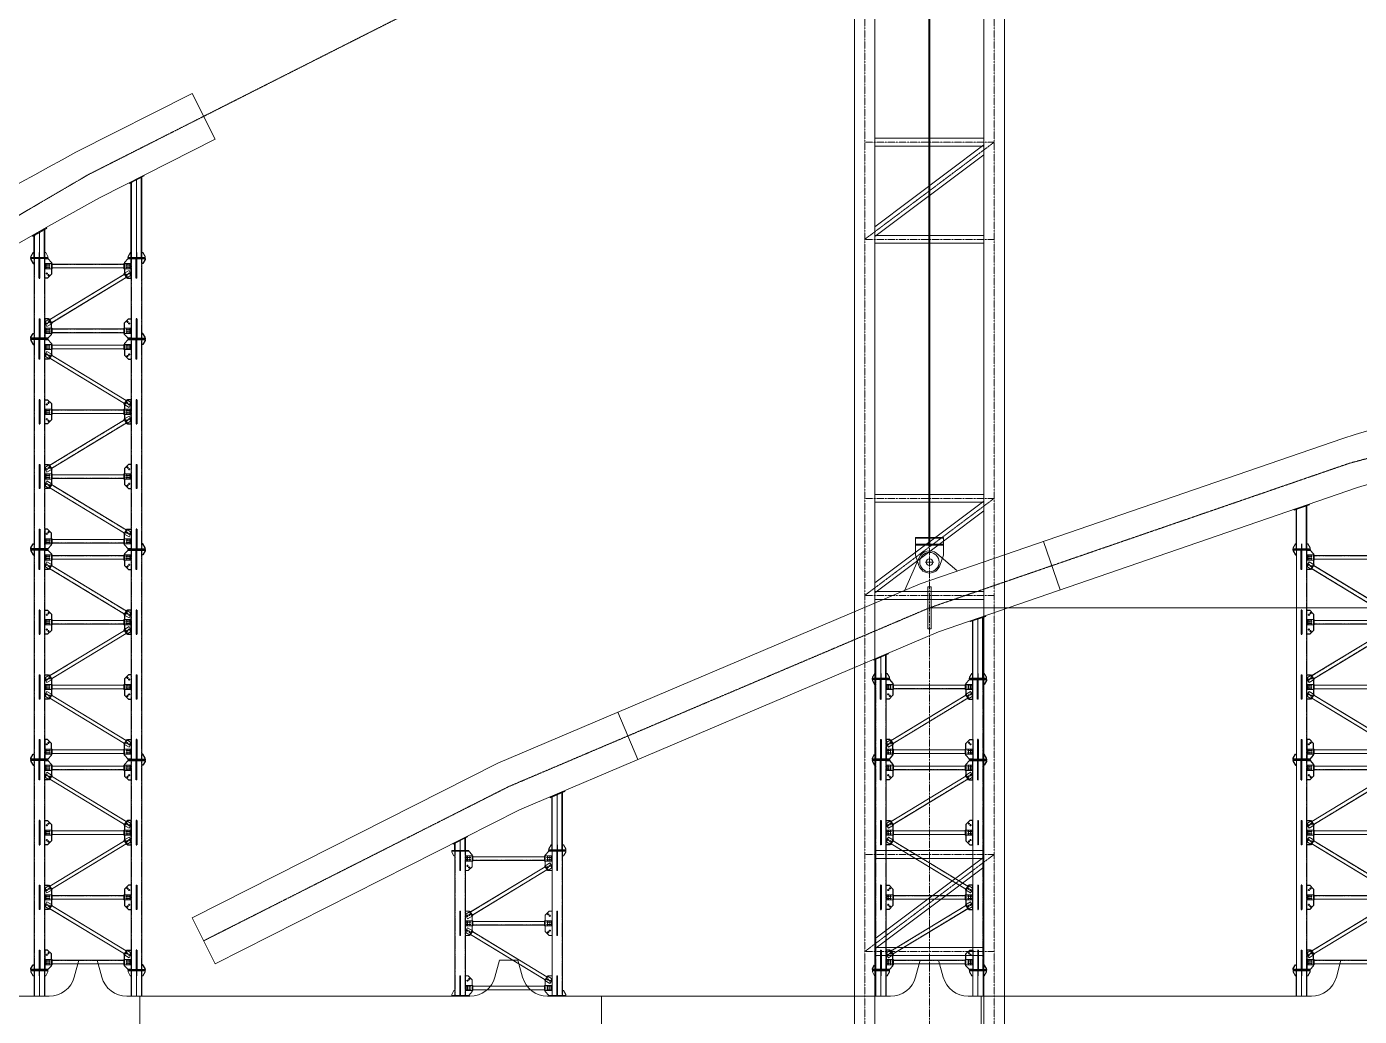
# Model space of a CAD drawing. Extents: x -2876908 to 633791, y -1383861 to 872234.
# Drawn here: x -313717 to -272537, y 764893 to 795463 of the extents above; entities that cross this region are included whole.
import ezdxf

# ---------------------------------------------------------------- set-up
doc = ezdxf.new("R2010")
doc.units = 0
doc.header["$LTSCALE"] = 5
doc.header["$MEASUREMENT"] = 0
for name, pattern in [('ACAD_ISO10W100', [18, 12, -3, 0, -3]), ('CENTER', [2, 1.25, -0.25, 0.25, -0.25]), ('DASHED', [0.75, 0.5, -0.25])]:
    doc.linetypes.add(name, pattern=pattern)
doc.layers.get('0').update_dxf_attribs({"linetype": 'CONTINUOUS', "lineweight": 25})
for name, color, linetype, lineweight in [('2细实线', 5, 'CONTINUOUS', 18), ('3中心线', 6, 'CENTER', 18), ('5标注', 3, 'CONTINUOUS', 15), ('7边界线', 8, 'CONTINUOUS', 15), ('8轮廓线', 4, 'CONTINUOUS', 15), ('DIM', 3, 'CONTINUOUS', 0), ('STGJ_BOLT_THIN', 9, 'CONTINUOUS', 0), ('STXT_XG_END_THIN', 2, 'CONTINUOUS', 0), ('STXT_XG_THIN', 2, 'CONTINUOUS', 0), ('STXT_XG_TNDSH', 6, 'DASHED', 0)]:
    doc.layers.add(name, color=color, linetype=linetype, lineweight=lineweight)
for name, color, linetype in [('M_Prof', 2, 'CONTINUOUS'), ('M_Profx', 2, 'CONTINUOUS'), ('墩旁托架1', 1, 'CONTINUOUS')]:
    doc.layers.add(name, color=color, linetype=linetype)

# ---------------------------------------------------------------- blocks, each defined once
blk = doc.blocks.new('f234w2')
at = {"layer": '7边界线'}
for p, q in [((362419, 3265), (362277, 2741)), ((362419, 3265), (362988, 3265)), ((362988, 3265), (363130, 2741)), ((375419, 3265), (375277, 2741)), ((375419, 3265), (375988, 3265)), ((375988, 3265), (376130, 2741)), ((388419, 3265), (388277, 2741)), ((388419, 3265), (388988, 3265)), ((388988, 3265), (389130, 2741)), ((401419, 3265), (401277, 2741)), ((401419, 3265), (401988, 3265)), ((352675, 2150), (361107, 2150)), ((361107, 2150), (361505, 2150)), ((363902, 2150), (364300, 2150)), ((372768, 2150), (364300, 2150)), ((364300, 2150), (364300, 800)), ((374505, 2150), (372768, 2150)), ((378566, 2150), (376902, 2150)), ((378566, 2150), (378566, 800)), ((378566, 2150), (387505, 2150)), ((390300, 2150), (389902, 2150)), ((398768, 2150), (390300, 2150)), ((390300, 2150), (390300, 800)), ((400505, 2150), (398768, 2150))]:
    blk.add_line(p, q, dxfattribs=at)
for centre, start, end in [((361505, 2950), 270, 344.8249), ((363902, 2950), 195.1751, 270), ((374505, 2950), 270, 344.8249), ((376902, 2950), 195.1751, 270), ((387505, 2950), 270, 344.8249), ((389902, 2950), 195.1751, 270), ((400505, 2950), 270, 344.8249)]:
    blk.add_arc(centre, 800, start, end, dxfattribs=at)
blk = doc.blocks.new('立面图')
at = {"layer": '3中心线'}
for points in [[(340445, 26412), (349873, 31176), (362873, 36697), (375873, 41170), (388873, 44596), (400873, 46828), (412873, 48167), (424873, 48613), (436873, 48167), (448873, 46828), (460873, 44596), (473873, 41170), (486873, 36697), (499873, 31176), (509301, 26412)], [(297873, -1387), (310873, 8326), (323873, 16990), (336873, 24607), (340445, 26412)], [(340445, 946), (349873, 5710), (362873, 11231), (375873, 15705), (388873, 19130), (400873, 21362), (412873, 22701), (424873, 23148), (436873, 22701), (448873, 21362), (460873, 19130), (473873, 15705), (486873, 11231), (499873, 5710), (509301, 946)]]:
    blk.add_lwpolyline(points, dxfattribs=at)
at = {"layer": '7边界线', "ltscale": 0.1}
for p, q in [((340087, 27120), (340803, 25703)), ((366400, 13284), (366916, 11783)), ((353245, 8005), (353865, 6543)), ((340087, 1655), (340803, 237))]:
    blk.add_line(p, q, dxfattribs=at)
for points in [[(336493, 25304), (340087, 27120)], [(337253, 23909), (340803, 25703)], [(340087, 1655), (349539, 6431), (362589, 11973), (375643, 16465)], [(340803, 237), (350208, 4990), (363158, 10489), (376104, 14944)]]:
    blk.add_lwpolyline(points, dxfattribs=at)
for centre, radius, start, end in [((463506, -208210), 265822, 118.54268, 125.17968), ((465059, -207293), 264176, 118.93327, 125.56397), ((426713, -151010), 175088, 98.52519, 106.95875), ((426612, -150318), 172808, 98.52687, 106.99449)]:
    blk.add_arc(centre, radius, start, end, dxfattribs=at)
at = {"layer": '5标注'}
blk.add_blockref('f234w2', (-25830, -2913), dxfattribs=at)
blk = doc.blocks.new('hlsfhslkdfhk')
at = {"layer": '3中心线'}
for p, q in [((10437689, 1355662), (10437689, 1414731)), ((10439689, 1355692), (10439689, 1414731)), ((10441689, 1355662), (10441689, 1414731)), ((10437689, 1401692), (10441689, 1401692)), ((10437689, 1398692), (10441689, 1401692)), ((10437689, 1398692), (10441689, 1398692)), ((10437689, 1390692), (10441689, 1390692)), ((10437689, 1387692), (10441689, 1390692)), ((10437689, 1387692), (10441689, 1387692)), ((10437689, 1379692), (10441689, 1379692)), ((10437689, 1376692), (10441689, 1379692)), ((10437689, 1376692), (10441689, 1376692))]:
    blk.add_line(p, q, dxfattribs=at)
at = {"layer": '8轮廓线'}
for p, q in [((10437374, 1414651), (10437374, 1355692)), ((10438004, 1414651), (10438004, 1355692)), ((10441374, 1414651), (10441374, 1355692)), ((10442004, 1414651), (10442004, 1355692)), ((10438004, 1401815), (10441374, 1401815)), ((10438004, 1399082), (10441374, 1401609)), ((10438004, 1401570), (10441374, 1401570)), ((10438004, 1398775), (10441374, 1401303)), ((10438004, 1398815), (10441374, 1398815)), ((10438004, 1398570), (10441374, 1398570)), ((10438004, 1390815), (10441374, 1390815)), ((10438004, 1388082), (10441374, 1390609)), ((10438004, 1390570), (10441374, 1390570)), ((10438004, 1387775), (10441374, 1390303)), ((10438004, 1387815), (10441374, 1387815)), ((10438004, 1387570), (10441374, 1387570)), ((10438004, 1379815), (10441374, 1379815)), ((10438004, 1377082), (10441374, 1379609)), ((10438004, 1379570), (10441374, 1379570)), ((10438004, 1376775), (10441374, 1379303)), ((10438004, 1376815), (10441374, 1376815)), ((10438004, 1376570), (10441374, 1376570))]:
    blk.add_line(p, q, dxfattribs=at)
blk = doc.blocks.new('孔')
blk.add_circle((22022, 20887), 13.3)
at = {"layer": 'STGJ_BOLT_THIN'}
for p, q in [((21992, 20887), (22052, 20887)), ((22022, 20917), (22022, 20857))]:
    blk.add_line(p, q, dxfattribs=at)
blk = doc.blocks.new('flhdasdhfksfdjl')
at = {"color": 241}
for p, q in [((11534671, 549419), (11534671, 550022)), ((11534691, 549419), (11534691, 550022)), ((11534671, 549419), (11534691, 549419)), ((11537671, 548165), (11537671, 547419)), ((11537671, 548165), (11537691, 548165)), ((11537691, 548165), (11537691, 547419)), ((11537691, 547419), (11537671, 547419)), ((11534671, 546165), (11534671, 545562)), ((11534671, 546165), (11534691, 546165)), ((11534691, 546165), (11534691, 545562))]:
    blk.add_line(p, q, dxfattribs=at)
for p, q in [((11534691, 549840), (11534671, 549840)), ((11534691, 549813), (11534671, 549813)), ((11534691, 549770), (11534671, 549770)), ((11537691, 549840), (11537671, 549840)), ((11537691, 549813), (11537671, 549813)), ((11537691, 549770), (11537671, 549770)), ((11534691, 549743), (11534671, 549743)), ((11534691, 549578), (11534671, 549578)), ((11534691, 549551), (11534671, 549551)), ((11534691, 549541), (11534671, 549541)), ((11534691, 549515), (11534671, 549515)), ((11537691, 549743), (11537671, 549743)), ((11537691, 549578), (11537671, 549578)), ((11537691, 549551), (11537671, 549551)), ((11537691, 549541), (11537671, 549541)), ((11537691, 549515), (11537671, 549515)), ((11534691, 548069), (11534671, 548069)), ((11534691, 548042), (11534671, 548042)), ((11534691, 548033), (11534671, 548033)), ((11534691, 548006), (11534671, 548006)), ((11534691, 547840), (11534671, 547840)), ((11534691, 547813), (11534671, 547813)), ((11534691, 547770), (11534671, 547770)), ((11534691, 547743), (11534671, 547743)), ((11537691, 548069), (11537671, 548069)), ((11537691, 548042), (11537671, 548042)), ((11537691, 548033), (11537671, 548033)), ((11537691, 548006), (11537671, 548006)), ((11537691, 547840), (11537671, 547840)), ((11537691, 547813), (11537671, 547813)), ((11537691, 547770), (11537671, 547770)), ((11537691, 547743), (11537671, 547743)), ((11534691, 547564), (11534671, 547564)), ((11534691, 547528), (11534671, 547528)), ((11537691, 547564), (11537671, 547564)), ((11537691, 547528), (11537671, 547528)), ((11534691, 546069), (11534671, 546069)), ((11537691, 546069), (11537671, 546069)), ((11534691, 546042), (11534671, 546042)), ((11534691, 546033), (11534671, 546033)), ((11534691, 546006), (11534671, 546006)), ((11534691, 545840), (11534671, 545840)), ((11534691, 545813), (11534671, 545813)), ((11534691, 545770), (11534671, 545770)), ((11534691, 545743), (11534671, 545743)), ((11537691, 546042), (11537671, 546042)), ((11537691, 546033), (11537671, 546033)), ((11537691, 546006), (11537671, 546006)), ((11537691, 545840), (11537671, 545840)), ((11537691, 545813), (11537671, 545813)), ((11537691, 545770), (11537671, 545770)), ((11537691, 545743), (11537671, 545743))]:
    blk.add_line(p, q)
at = {"color": 5}
for p, q in [((11537671, 549419), (11537671, 550022)), ((11537691, 549419), (11537691, 550022)), ((11537671, 549419), (11537691, 549419)), ((11534671, 548165), (11534671, 547419)), ((11534671, 548165), (11534691, 548165)), ((11534691, 548165), (11534691, 547419)), ((11534691, 547419), (11534671, 547419)), ((11537671, 546165), (11537671, 545562)), ((11537671, 546165), (11537691, 546165)), ((11537691, 546165), (11537691, 545562))]:
    blk.add_line(p, q, dxfattribs=at)
at = {"color": 6}
for points in [[(11534418, 550042), (11534943, 550042), (11534943, 550022), (11534418, 550022)], [(11537943, 550042), (11537418, 550042), (11537418, 550022), (11537943, 550022)], [(11534418, 545542), (11534943, 545542), (11534943, 545562), (11534418, 545562)], [(11537943, 545542), (11537418, 545542), (11537418, 545562), (11537943, 545562)]]:
    blk.add_lwpolyline(points, close=True, dxfattribs=at)
for points in [[(11534418, 550022), (11534418, 549992), (11534488, 549872), (11534518, 549872)], [(11534418, 550022), (11534418, 549992), (11534488, 549872), (11534518, 549872)], [(11537943, 550022), (11537943, 549992), (11537873, 549872), (11537843, 549872)], [(11537943, 550022), (11537943, 549992), (11537873, 549872), (11537843, 549872)], [(11534418, 545562), (11534418, 545592), (11534488, 545712), (11534518, 545712)], [(11534418, 545562), (11534418, 545592), (11534488, 545712), (11534518, 545712)], [(11537943, 545562), (11537943, 545592), (11537873, 545712), (11537843, 545712)], [(11537943, 545562), (11537943, 545592), (11537873, 545712), (11537843, 545712)]]:
    blk.add_lwpolyline(points, dxfattribs=at)
at = {"color": 5}
for points in [[(11534843, 550022), (11534943, 550022), (11535054, 549902), (11535054, 549540), (11534932, 549419), (11534843, 549419)], [(11537518, 548165), (11537429, 548165), (11537308, 548043), (11537308, 547540), (11537429, 547419), (11537518, 547419)], [(11534843, 546165), (11534843, 545562), (11534943, 545562), (11535054, 545682), (11535054, 546043), (11534932, 546165), (11534843, 546165)]]:
    blk.add_lwpolyline(points, dxfattribs=at)
at = {"color": 241}
for points in [[(11537518, 550022), (11537418, 550022), (11537308, 549897), (11537308, 549572), (11537401, 549419), (11537518, 549419), (11537518, 550022)], [(11534843, 548165), (11534960, 548165), (11535054, 548011), (11535054, 547572), (11534960, 547419), (11534843, 547419), (11534843, 548165)], [(11537518, 546165), (11537518, 545562), (11537418, 545562), (11537308, 545687), (11537308, 546011), (11537401, 546165), (11537518, 546165)]]:
    blk.add_lwpolyline(points, dxfattribs=at)
at = {"layer": 'DIM'}
for p, q in [((11537518, 546210), (11537518, 546547)), ((11534843, 545997), (11534843, 546449))]:
    blk.add_line(p, q, dxfattribs=at)
at = {"layer": 'STXT_XG_END_THIN'}
for p, q in [((11534518, 550022), (11534843, 550022)), ((11537843, 550022), (11537518, 550022)), ((11534518, 545562), (11534843, 545562)), ((11537843, 545562), (11537518, 545562))]:
    blk.add_line(p, q, dxfattribs=at)
at = {"layer": 'STXT_XG_END_THIN', "color": 3}
for p, q in [((11534863, 549872), (11534863, 549712)), ((11537498, 549712), (11537498, 549872)), ((11534863, 549712), (11535074, 549712)), ((11534863, 547872), (11534863, 547712)), ((11534863, 547712), (11535074, 547712)), ((11537498, 547712), (11537498, 547872)), ((11534863, 545872), (11534863, 545712)), ((11534863, 545712), (11535074, 545712)), ((11537498, 545712), (11537498, 545872))]:
    blk.add_line(p, q, dxfattribs=at)
at = {"layer": 'STXT_XG_THIN', "color": 2}
for p, q in [((11534518, 550022), (11534518, 545562)), ((11534843, 550022), (11534843, 545562)), ((11537518, 545562), (11537518, 550022)), ((11537843, 545562), (11537843, 550022))]:
    blk.add_line(p, q, dxfattribs=at)
at = {"layer": 'STXT_XG_THIN', "color": 3}
for p, q in [((11535074, 549872), (11534863, 549872)), ((11535064, 549872), (11535064, 549712)), ((11535074, 549872), (11535074, 549712)), ((11537288, 549849), (11535074, 549849)), ((11537288, 549872), (11537288, 549712)), ((11537498, 549872), (11537288, 549872)), ((11537298, 549872), (11537298, 549712)), ((11537288, 549735), (11535074, 549735)), ((11537498, 549712), (11537288, 549712)), ((11535074, 547872), (11534863, 547872)), ((11535064, 547872), (11535064, 547712)), ((11535074, 547872), (11535074, 547712)), ((11537288, 547849), (11535074, 547849)), ((11537288, 547735), (11535074, 547735)), ((11537288, 547872), (11537288, 547712)), ((11537498, 547872), (11537288, 547872)), ((11537498, 547712), (11537288, 547712)), ((11537298, 547872), (11537298, 547712)), ((11535074, 545872), (11534863, 545872)), ((11535064, 545872), (11535064, 545712)), ((11535074, 545872), (11535074, 545712)), ((11537288, 545849), (11535074, 545849)), ((11537288, 545735), (11535074, 545735)), ((11537288, 545872), (11537288, 545712)), ((11537498, 545872), (11537288, 545872)), ((11537498, 545712), (11537288, 545712)), ((11537298, 545872), (11537298, 545712))]:
    blk.add_line(p, q, dxfattribs=at)
at = {"layer": 'STXT_XG_THIN', "color": 241}
for p, q in [((11537304, 549540), (11534998, 548141)), ((11537363, 549443), (11535057, 548043)), ((11537292, 549560), (11537450, 549656)), ((11537375, 549423), (11537292, 549560)), ((11537383, 549428), (11537300, 549565)), ((11537498, 549498), (11537375, 549423)), ((11537498, 549577), (11537450, 549656)), ((11537498, 549577), (11537498, 549498)), ((11534863, 548085), (11534986, 548160)), ((11535061, 548018), (11534978, 548155)), ((11535069, 548023), (11534986, 548160)), ((11534863, 548007), (11534863, 548085)), ((11534863, 548007), (11534911, 547927)), ((11535069, 548023), (11534911, 547927)), ((11534863, 547577), (11534911, 547656)), ((11534863, 547577), (11534863, 547498)), ((11534863, 547498), (11534986, 547423)), ((11535069, 547560), (11534911, 547656)), ((11535061, 547565), (11534978, 547428)), ((11535069, 547560), (11534986, 547423)), ((11537304, 546043), (11534998, 547443)), ((11537363, 546141), (11535057, 547540)), ((11537375, 546160), (11537292, 546023)), ((11537383, 546155), (11537300, 546018)), ((11537498, 546085), (11537375, 546160)), ((11537498, 546007), (11537498, 546085)), ((11537292, 546023), (11537450, 545927)), ((11537498, 546007), (11537450, 545927))]:
    blk.add_line(p, q, dxfattribs=at)
at = {"layer": 'STXT_XG_TNDSH', "color": 2}
for p, q in [((11534526, 550022), (11534526, 545562)), ((11534835, 550022), (11534835, 545562)), ((11537526, 545562), (11537526, 550022)), ((11537835, 545562), (11537835, 550022))]:
    blk.add_line(p, q, dxfattribs=at)
at = {"layer": 'STXT_XG_TNDSH', "color": 3}
for p, q in [((11537288, 549845), (11535074, 549845)), ((11537288, 549739), (11535074, 549739)), ((11537288, 547845), (11535074, 547845)), ((11537288, 547739), (11535074, 547739)), ((11537288, 545845), (11535074, 545845)), ((11537288, 545739), (11535074, 545739))]:
    blk.add_line(p, q, dxfattribs=at)
at = {"layer": 'STXT_XG_TNDSH', "color": 241}
for p, q in [((11537306, 549537), (11535000, 548137)), ((11537361, 549446), (11535055, 548047)), ((11537306, 546047), (11535000, 547446)), ((11537361, 546137), (11535055, 547537))]:
    blk.add_line(p, q, dxfattribs=at)
for p in [(11512886, 528939), (11512886, 528869), (11512956, 528939), (11512956, 528869), (11512886, 528677), (11512936, 528627), (11512886, 526939), (11512886, 526869), (11512956, 526939), (11512956, 526869), (11512886, 526677), (11512946, 526640)]:
    blk.add_blockref('孔', p)
at = {"xscale": -1}
for p in [(11559405, 528939), (11559405, 528869), (11559475, 528939), (11559475, 528869), (11559415, 528640), (11559475, 528677), (11559405, 526939), (11559405, 526869), (11559475, 526939), (11559475, 526869), (11559425, 526627), (11559475, 526677)]:
    blk.add_blockref('孔', p, dxfattribs=at)
at = {"xscale": -1, "rotation": 180}
for p in [(11512886, 568907), (11512946, 568943), (11512936, 566956), (11512886, 566907), (11512886, 566714), (11512886, 566644), (11512956, 566714), (11512956, 566644)]:
    blk.add_blockref('孔', p, dxfattribs=at)
at = {"rotation": 180}
for p in [(11559425, 568956), (11559475, 568907), (11559415, 566943), (11559405, 566714), (11559405, 566644), (11559475, 566907), (11559475, 566714), (11559475, 566644)]:
    blk.add_blockref('孔', p, dxfattribs=at)
blk = doc.blocks.new('6.5M11')
at = {"color": 5}
for p, q in [((128499, 27955), (128499, 28558)), ((128519, 27955), (128519, 28558)), ((128519, 27955), (128499, 27955)), ((128499, 24701), (128499, 23955)), ((128499, 24701), (128519, 24701)), ((128519, 24701), (128519, 23955)), ((128519, 23955), (128499, 23955))]:
    blk.add_line(p, q, dxfattribs=at)
for p, q in [((128499, 28377), (128519, 28377)), ((128499, 28350), (128519, 28350)), ((128499, 28307), (128519, 28307)), ((128499, 28280), (128519, 28280)), ((128499, 28114), (128519, 28114)), ((128499, 28088), (128519, 28088)), ((128499, 28078), (128519, 28078)), ((128499, 28051), (128519, 28051)), ((128499, 26605), (128519, 26605)), ((128499, 26579), (128519, 26579)), ((128499, 26569), (128519, 26569)), ((128499, 26543), (128519, 26543)), ((128499, 26377), (128519, 26377)), ((128499, 26350), (128519, 26350)), ((128499, 26307), (128519, 26307)), ((128499, 26280), (128519, 26280)), ((128499, 26101), (128519, 26101)), ((128499, 26065), (128519, 26065)), ((128519, 24605), (128499, 24605)), ((128519, 24579), (128499, 24579)), ((128519, 24569), (128499, 24569)), ((128519, 24543), (128499, 24543)), ((128519, 24377), (128499, 24377)), ((128519, 24350), (128499, 24350)), ((128519, 24307), (128499, 24307)), ((128519, 24280), (128499, 24280)), ((128519, 24101), (128499, 24101)), ((128519, 24065), (128499, 24065)), ((128519, 22605), (128499, 22605)), ((128519, 22579), (128499, 22579)), ((128519, 22569), (128499, 22569)), ((128519, 22543), (128499, 22543)), ((128519, 22377), (128499, 22377)), ((128519, 22350), (128499, 22350)), ((128519, 22307), (128499, 22307)), ((128519, 22280), (128499, 22280))]:
    blk.add_line(p, q)
at = {"color": 241}
for p, q in [((128499, 26701), (128499, 25955)), ((128519, 26701), (128499, 26701)), ((128519, 26701), (128519, 25955)), ((128499, 25955), (128519, 25955)), ((128499, 22701), (128499, 22093)), ((128499, 22701), (128519, 22701)), ((128519, 22701), (128519, 22093))]:
    blk.add_line(p, q, dxfattribs=at)
at = {"color": 6}
for points in [[(128247, 28578), (128772, 28578), (128772, 28558), (128247, 28558)], [(128247, 22078), (128772, 22078), (128772, 22098), (128247, 22098)]]:
    blk.add_lwpolyline(points, close=True, dxfattribs=at)
for points in [[(128247, 28558), (128247, 28528), (128317, 28408), (128347, 28408)], [(128247, 28558), (128247, 28528), (128317, 28408), (128347, 28408)], [(128247, 22098), (128247, 22128), (128317, 22248), (128347, 22248)], [(128247, 22098), (128247, 22128), (128317, 22248), (128347, 22248)]]:
    blk.add_lwpolyline(points, dxfattribs=at)
at = {"color": 241}
for points in [[(128672, 28558), (128772, 28558), (128882, 28438), (128882, 28109), (128789, 27955), (128672, 27955), (128672, 28558)], [(128672, 24701), (128789, 24701), (128882, 24548), (128882, 24109), (128789, 23955), (128672, 23955), (128672, 24701)]]:
    blk.add_lwpolyline(points, dxfattribs=at)
at = {"color": 5}
for points in [[(128672, 26701), (128761, 26701), (128882, 26580), (128882, 26077), (128761, 25955), (128672, 25955), (128672, 26701)], [(128672, 22701), (128672, 22098), (128772, 22098), (128882, 22218), (128882, 22580), (128761, 22701), (128672, 22701)]]:
    blk.add_lwpolyline(points, dxfattribs=at)
at = {"layer": 'STXT_XG_END_THIN'}
for p, q in [((128347, 28558), (128672, 28558)), ((128347, 22098), (128672, 22098))]:
    blk.add_line(p, q, dxfattribs=at)
at = {"layer": 'STXT_XG_THIN', "color": 2}
for p, q in [((128347, 28558), (128347, 22098)), ((128672, 28558), (128672, 22098))]:
    blk.add_line(p, q, dxfattribs=at)
at = {"layer": 'STXT_XG_TNDSH', "color": 2}
for p, q in [((128355, 28558), (128355, 22098)), ((128664, 28558), (128664, 22098))]:
    blk.add_line(p, q, dxfattribs=at)
for p in [(106715, 7476), (106715, 7406), (106715, 7213), (106775, 7177), (106785, 7476), (106785, 7406), (106715, 5476), (106785, 5476), (106715, 5406), (106715, 5213), (106765, 5164), (106785, 5406), (106715, 3476), (106715, 3406), (106785, 3476), (106785, 3406), (106715, 3213), (106775, 3177)]:
    blk.add_blockref('孔', p)
at = {"xscale": -1, "rotation": 180}
for p in [(106715, 47443), (106715, 47251), (106765, 47493), (106785, 47251), (106715, 47181), (106785, 47181), (106715, 45443), (106775, 45480), (106715, 43443), (106715, 43251), (106715, 43181), (106765, 43493), (106785, 43251), (106785, 43181)]:
    blk.add_blockref('孔', p, dxfattribs=at)
blk = doc.blocks.new('6.5M222')
at = {"color": 241}
for p, q in [((130499, 27955), (130499, 28558)), ((130519, 27955), (130519, 28558)), ((130519, 27955), (130499, 27955)), ((130499, 24701), (130499, 23955)), ((130499, 24701), (130519, 24701)), ((130519, 24701), (130519, 23955)), ((130519, 23955), (130499, 23955))]:
    blk.add_line(p, q, dxfattribs=at)
for p, q in [((130499, 28377), (130519, 28377)), ((130499, 28350), (130519, 28350)), ((130499, 28307), (130519, 28307)), ((130499, 28280), (130519, 28280)), ((130499, 28114), (130519, 28114)), ((130499, 28088), (130519, 28088)), ((130499, 28078), (130519, 28078)), ((130499, 28051), (130519, 28051)), ((130499, 26605), (130519, 26605)), ((130499, 26579), (130519, 26579)), ((130499, 26569), (130519, 26569)), ((130499, 26543), (130519, 26543)), ((130499, 26377), (130519, 26377)), ((130499, 26350), (130519, 26350)), ((130499, 26307), (130519, 26307)), ((130499, 26280), (130519, 26280)), ((130499, 26101), (130519, 26101)), ((130499, 26065), (130519, 26065)), ((130519, 24605), (130499, 24605)), ((130519, 24579), (130499, 24579)), ((130519, 24569), (130499, 24569)), ((130519, 24543), (130499, 24543)), ((130519, 24377), (130499, 24377)), ((130519, 24350), (130499, 24350)), ((130519, 24307), (130499, 24307)), ((130519, 24280), (130499, 24280)), ((130519, 24101), (130499, 24101)), ((130519, 24065), (130499, 24065)), ((130499, 22605), (130519, 22605)), ((130499, 22579), (130519, 22579)), ((130499, 22569), (130519, 22569)), ((130499, 22543), (130519, 22543)), ((130499, 22377), (130519, 22377)), ((130499, 22350), (130519, 22350)), ((130499, 22307), (130519, 22307)), ((130499, 22280), (130519, 22280))]:
    blk.add_line(p, q)
at = {"color": 5}
for p, q in [((130499, 26701), (130499, 25955)), ((130519, 26701), (130499, 26701)), ((130519, 26701), (130519, 25955)), ((130499, 25955), (130519, 25955)), ((130499, 22701), (130499, 22098)), ((130519, 22701), (130499, 22701)), ((130519, 22701), (130519, 22098))]:
    blk.add_line(p, q, dxfattribs=at)
for points in [[(130347, 28558), (130247, 28558), (130137, 28438), (130137, 28077), (130258, 27955), (130347, 27955)], [(130347, 24701), (130258, 24701), (130137, 24580), (130137, 24077), (130258, 23955), (130347, 23955)]]:
    blk.add_lwpolyline(points, dxfattribs=at)
at = {"color": 6}
for points in [[(130772, 28578), (130247, 28578), (130247, 28558), (130772, 28558)], [(130772, 22078), (130247, 22078), (130247, 22098), (130772, 22098)]]:
    blk.add_lwpolyline(points, close=True, dxfattribs=at)
for points in [[(130772, 28558), (130772, 28528), (130702, 28408), (130672, 28408)], [(130772, 28558), (130772, 28528), (130702, 28408), (130672, 28408)], [(130772, 22098), (130772, 22128), (130702, 22248), (130672, 22248)], [(130772, 22098), (130772, 22128), (130702, 22248), (130672, 22248)]]:
    blk.add_lwpolyline(points, dxfattribs=at)
at = {"color": 241}
for points in [[(130347, 26701), (130230, 26701), (130137, 26548), (130137, 26109), (130230, 25955), (130347, 25955), (130347, 26701)], [(130347, 22701), (130347, 22098), (130247, 22098), (130137, 22218), (130137, 22548), (130230, 22701), (130347, 22701)]]:
    blk.add_lwpolyline(points, dxfattribs=at)
at = {"layer": 'STXT_XG_END_THIN'}
for p, q in [((130672, 28558), (130347, 28558)), ((130672, 22098), (130347, 22098))]:
    blk.add_line(p, q, dxfattribs=at)
at = {"layer": 'STXT_XG_THIN', "color": 2}
for p, q in [((130347, 22098), (130347, 28558)), ((130672, 22098), (130672, 28558))]:
    blk.add_line(p, q, dxfattribs=at)
at = {"layer": 'STXT_XG_TNDSH', "color": 2}
for p, q in [((130355, 22098), (130355, 28558)), ((130664, 22098), (130664, 28558))]:
    blk.add_line(p, q, dxfattribs=at)
at = {"xscale": -1}
for p in [(152234, 7476), (152234, 7406), (152254, 7164), (152304, 7476), (152304, 7406), (152304, 7213), (152234, 5476), (152304, 5476), (152234, 5406), (152244, 5177), (152304, 5406), (152304, 5213), (152234, 3476), (152234, 3406), (152304, 3476), (152304, 3406), (152254, 3164), (152304, 3213)]:
    blk.add_blockref('孔', p, dxfattribs=at)
at = {"rotation": 180}
for p in [(152244, 47480), (152304, 47443), (152254, 45493), (152304, 45443), (152234, 43251), (152234, 43181), (152244, 43480), (152304, 43443), (152304, 43251), (152304, 43181)]:
    blk.add_blockref('孔', p, dxfattribs=at)
blk = doc.blocks.new('sahdlfhaskfhkjs')
at = {"layer": 'STXT_XG_END_THIN', "color": 3}
for p, q in [((11556664, 547825), (11556664, 547665)), ((11559299, 547665), (11559299, 547825)), ((11556664, 547665), (11556874, 547665)), ((11556664, 545825), (11556664, 545665)), ((11556664, 545665), (11556874, 545665)), ((11559299, 545665), (11559299, 545825)), ((11556664, 543825), (11556664, 543665)), ((11556664, 543665), (11556874, 543665)), ((11559299, 543665), (11559299, 543825)), ((11556664, 541825), (11556664, 541665)), ((11556664, 541665), (11556874, 541665)), ((11559299, 541665), (11559299, 541825))]:
    blk.add_line(p, q, dxfattribs=at)
at = {"layer": 'STXT_XG_THIN', "color": 3}
for p, q in [((11556874, 547825), (11556664, 547825)), ((11556864, 547825), (11556864, 547665)), ((11556874, 547825), (11556874, 547665)), ((11559089, 547802), (11556874, 547802)), ((11559089, 547825), (11559089, 547665)), ((11559299, 547825), (11559089, 547825)), ((11559099, 547825), (11559099, 547665)), ((11559089, 547688), (11556874, 547688)), ((11559299, 547665), (11559089, 547665)), ((11556874, 545825), (11556664, 545825)), ((11556864, 545825), (11556864, 545665)), ((11556874, 545825), (11556874, 545665)), ((11559089, 545802), (11556874, 545802)), ((11559089, 545688), (11556874, 545688)), ((11559089, 545825), (11559089, 545665)), ((11559299, 545825), (11559089, 545825)), ((11559299, 545665), (11559089, 545665)), ((11559099, 545825), (11559099, 545665)), ((11556874, 543825), (11556664, 543825)), ((11556864, 543825), (11556864, 543665)), ((11556874, 543825), (11556874, 543665)), ((11559089, 543802), (11556874, 543802)), ((11559089, 543688), (11556874, 543688)), ((11559089, 543825), (11559089, 543665)), ((11559299, 543825), (11559089, 543825)), ((11559299, 543665), (11559089, 543665)), ((11559099, 543825), (11559099, 543665)), ((11556874, 541825), (11556664, 541825)), ((11556864, 541825), (11556864, 541665)), ((11556874, 541825), (11556874, 541665)), ((11559089, 541802), (11556874, 541802)), ((11559089, 541688), (11556874, 541688)), ((11559089, 541825), (11559089, 541665)), ((11559299, 541825), (11559089, 541825)), ((11559299, 541665), (11559089, 541665)), ((11559099, 541825), (11559099, 541665))]:
    blk.add_line(p, q, dxfattribs=at)
at = {"layer": 'STXT_XG_THIN', "color": 241}
for p, q in [((11556664, 547530), (11556712, 547609)), ((11556664, 547530), (11556664, 547451)), ((11556664, 547451), (11556787, 547377)), ((11556870, 547513), (11556712, 547609)), ((11556862, 547519), (11556779, 547382)), ((11556870, 547513), (11556787, 547377)), ((11559105, 545997), (11556799, 547396)), ((11559164, 546094), (11556858, 547494)), ((11559176, 546114), (11559093, 545977)), ((11559184, 546108), (11559101, 545972)), ((11559299, 546039), (11559176, 546114)), ((11559093, 545977), (11559251, 545881)), ((11559299, 545960), (11559251, 545881)), ((11559299, 545960), (11559299, 546039)), ((11559105, 545494), (11556799, 544094)), ((11559164, 545396), (11556858, 543997)), ((11559093, 545513), (11559251, 545609)), ((11559176, 545377), (11559093, 545513)), ((11559184, 545382), (11559101, 545519)), ((11559299, 545451), (11559176, 545377)), ((11559299, 545530), (11559251, 545609)), ((11559299, 545530), (11559299, 545451)), ((11556664, 544039), (11556787, 544114)), ((11556664, 543960), (11556664, 544039)), ((11556862, 543972), (11556779, 544108)), ((11556870, 543977), (11556787, 544114)), ((11556664, 543960), (11556712, 543881)), ((11556664, 543530), (11556712, 543609)), ((11556870, 543977), (11556712, 543881)), ((11556870, 543513), (11556712, 543609)), ((11556664, 543530), (11556664, 543451)), ((11556664, 543451), (11556787, 543377)), ((11556862, 543519), (11556779, 543382)), ((11556870, 543513), (11556787, 543377)), ((11559105, 541997), (11556799, 543396)), ((11559164, 542094), (11556858, 543494)), ((11559176, 542114), (11559093, 541977)), ((11559093, 541977), (11559251, 541881)), ((11559184, 542108), (11559101, 541972)), ((11559299, 542039), (11559176, 542114)), ((11559299, 541960), (11559251, 541881)), ((11559299, 541960), (11559299, 542039))]:
    blk.add_line(p, q, dxfattribs=at)
at = {"layer": 'STXT_XG_TNDSH', "color": 3}
for p, q in [((11559089, 547798), (11556874, 547798)), ((11559089, 547692), (11556874, 547692)), ((11559089, 545798), (11556874, 545798)), ((11559089, 545692), (11556874, 545692)), ((11559089, 543798), (11556874, 543798)), ((11559089, 543692), (11556874, 543692)), ((11559089, 541798), (11556874, 541798)), ((11559089, 541692), (11556874, 541692))]:
    blk.add_line(p, q, dxfattribs=at)
at = {"layer": 'STXT_XG_TNDSH', "color": 241}
for p, q in [((11559107, 546000), (11556801, 547400)), ((11559162, 546091), (11556856, 547490)), ((11559107, 545490), (11556801, 544091)), ((11559162, 545400), (11556856, 544000)), ((11559107, 542000), (11556801, 543400)), ((11559162, 542091), (11556856, 543490))]:
    blk.add_line(p, q, dxfattribs=at)
for name, p in [('6.5M11', (11427972, 519417)), ('6.5M222', (11428972, 519417))]:
    blk.add_blockref(name, p)
blk = doc.blocks.new('hslhfkdjsdkjf')
at = {"color": 6}
for p, q in [((10440927, 1364081), (10440927, 1364061)), ((10441452, 1364081), (10441452, 1364061))]:
    blk.add_line(p, q, dxfattribs=at)
blk.add_line((10441026, 1363281), (10441352, 1363281))
at = {"layer": 'DIM', "color": 6}
for p, q in [((10440927, 1364081), (10441452, 1364081)), ((10440927, 1364061), (10441452, 1364061)), ((10440927, 1364061), (10440927, 1364030)), ((10440997, 1363910), (10440927, 1364030)), ((10440997, 1363910), (10441026, 1363910)), ((10441184, 1363910), (10441184, 1364061)), ((10441184, 1363910), (10441194, 1363910)), ((10441194, 1363910), (10441194, 1364061)), ((10441382, 1363910), (10441352, 1363910)), ((10441382, 1363910), (10441452, 1364030)), ((10441452, 1364061), (10441452, 1364030))]:
    blk.add_line(p, q, dxfattribs=at)
at = {"layer": 'DIM', "color": 2}
for p, q in [((10441026, 1363281), (10441026, 1364061)), ((10441034, 1363281), (10441034, 1364061)), ((10441344, 1363281), (10441344, 1364061)), ((10441352, 1363281), (10441352, 1364061))]:
    blk.add_line(p, q, dxfattribs=at)
at = {"layer": 'DIM', "color": 1, "linetype": 'ACAD_ISO10W100', "ltscale": 0.02}
blk.add_line((10441189, 1363281), (10441189, 1364081), dxfattribs=at)
blk = doc.blocks.new('hsldhflksfdjl')
at = {"color": 5}
for p, q in [((11524943, 547792), (11524943, 548395)), ((11524963, 547792), (11524963, 548395)), ((11524943, 547792), (11524963, 547792)), ((11527943, 546538), (11527943, 545935)), ((11527963, 546538), (11527943, 546538)), ((11527963, 546538), (11527963, 545935))]:
    blk.add_line(p, q, dxfattribs=at)
for p, q in [((11524963, 548213), (11524943, 548213)), ((11524963, 548186), (11524943, 548186)), ((11524963, 548143), (11524943, 548143)), ((11524963, 548116), (11524943, 548116)), ((11527943, 548213), (11527963, 548213)), ((11527943, 548186), (11527963, 548186)), ((11527943, 548143), (11527963, 548143)), ((11527943, 548116), (11527963, 548116)), ((11524963, 547950), (11524943, 547950)), ((11524963, 547924), (11524943, 547924)), ((11524963, 547914), (11524943, 547914)), ((11524963, 547887), (11524943, 547887)), ((11527943, 547950), (11527963, 547950)), ((11527943, 547924), (11527963, 547924)), ((11527943, 547914), (11527963, 547914)), ((11527943, 547887), (11527963, 547887)), ((11524963, 546442), (11524943, 546442)), ((11524963, 546415), (11524943, 546415)), ((11524963, 546405), (11524943, 546405)), ((11524963, 546379), (11524943, 546379)), ((11524963, 546213), (11524943, 546213)), ((11524963, 546186), (11524943, 546186)), ((11524963, 546143), (11524943, 546143)), ((11524963, 546116), (11524943, 546116)), ((11527943, 546442), (11527963, 546442)), ((11527943, 546415), (11527963, 546415)), ((11527943, 546405), (11527963, 546405)), ((11527943, 546379), (11527963, 546379)), ((11527943, 546213), (11527963, 546213)), ((11527943, 546186), (11527963, 546186)), ((11527943, 546143), (11527963, 546143)), ((11527943, 546116), (11527963, 546116))]:
    blk.add_line(p, q)
at = {"color": 241}
for p, q in [((11527943, 547792), (11527943, 548395)), ((11527963, 547792), (11527963, 548395)), ((11527963, 547792), (11527943, 547792)), ((11524943, 546538), (11524943, 545935)), ((11524943, 546538), (11524963, 546538)), ((11524963, 546538), (11524963, 545935))]:
    blk.add_line(p, q, dxfattribs=at)
at = {"color": 6}
for points in [[(11524691, 548415), (11525216, 548415), (11525216, 548395), (11524691, 548395)], [(11528216, 548415), (11527691, 548415), (11527691, 548395), (11528216, 548395)], [(11524691, 545915), (11525216, 545915), (11525216, 545935), (11524691, 545935)], [(11528216, 545915), (11527691, 545915), (11527691, 545935), (11528216, 545935)]]:
    blk.add_lwpolyline(points, close=True, dxfattribs=at)
for points in [[(11524691, 548395), (11524691, 548365), (11524761, 548245), (11524791, 548245)], [(11524691, 548395), (11524691, 548365), (11524761, 548245), (11524791, 548245)], [(11528216, 548395), (11528216, 548365), (11528146, 548245), (11528116, 548245)], [(11528216, 548395), (11528216, 548365), (11528146, 548245), (11528116, 548245)], [(11524691, 545935), (11524691, 545965), (11524761, 546085), (11524791, 546085)], [(11524691, 545935), (11524691, 545965), (11524761, 546085), (11524791, 546085)], [(11528216, 545935), (11528216, 545965), (11528146, 546085), (11528116, 546085)], [(11528216, 545935), (11528216, 545965), (11528146, 546085), (11528116, 546085)]]:
    blk.add_lwpolyline(points, dxfattribs=at)
at = {"color": 241}
for points in [[(11525116, 547792), (11525116, 548395), (11525216, 548395), (11525326, 548275), (11525326, 547945), (11525233, 547792), (11525116, 547792)], [(11527791, 546538), (11527791, 545935), (11527691, 545935), (11527580, 546055), (11527580, 546384), (11527674, 546538), (11527791, 546538)]]:
    blk.add_lwpolyline(points, dxfattribs=at)
at = {"color": 5}
for points in [[(11527791, 547792), (11527791, 548395), (11527691, 548395), (11527580, 548275), (11527580, 547913), (11527701, 547792), (11527791, 547792)], [(11525116, 546538), (11525116, 545935), (11525216, 545935), (11525326, 546055), (11525326, 546416), (11525205, 546538), (11525116, 546538)]]:
    blk.add_lwpolyline(points, dxfattribs=at)
at = {"layer": 'STXT_XG_END_THIN'}
for p, q in [((11524791, 548395), (11525116, 548395)), ((11528116, 548395), (11527791, 548395)), ((11524791, 545935), (11525116, 545935)), ((11528116, 545935), (11527791, 545935))]:
    blk.add_line(p, q, dxfattribs=at)
at = {"layer": 'STXT_XG_END_THIN', "color": 3}
for p, q in [((11525136, 548245), (11525136, 548085)), ((11527771, 548085), (11527771, 548245)), ((11525136, 548085), (11525346, 548085)), ((11525136, 546245), (11525136, 546085)), ((11525136, 546085), (11525346, 546085)), ((11527771, 546085), (11527771, 546245))]:
    blk.add_line(p, q, dxfattribs=at)
at = {"layer": 'STXT_XG_THIN', "color": 2}
for p, q in [((11524791, 548395), (11524791, 545935)), ((11525116, 548395), (11525116, 545935)), ((11527791, 545935), (11527791, 548395)), ((11528116, 545935), (11528116, 548395))]:
    blk.add_line(p, q, dxfattribs=at)
at = {"layer": 'STXT_XG_THIN', "color": 3}
for p, q in [((11525346, 548245), (11525136, 548245)), ((11525336, 548245), (11525336, 548085)), ((11525346, 548245), (11525346, 548085)), ((11527560, 548222), (11525346, 548222)), ((11527560, 548245), (11527560, 548085)), ((11527771, 548245), (11527560, 548245)), ((11527570, 548245), (11527570, 548085)), ((11527560, 548108), (11525346, 548108)), ((11527771, 548085), (11527560, 548085)), ((11525346, 546245), (11525136, 546245)), ((11525336, 546245), (11525336, 546085)), ((11525346, 546245), (11525346, 546085)), ((11527560, 546222), (11525346, 546222)), ((11527560, 546108), (11525346, 546108)), ((11527560, 546245), (11527560, 546085)), ((11527771, 546245), (11527560, 546245)), ((11527771, 546085), (11527560, 546085)), ((11527570, 546245), (11527570, 546085))]:
    blk.add_line(p, q, dxfattribs=at)
at = {"layer": 'STXT_XG_THIN', "color": 241}
for p, q in [((11525136, 547950), (11525184, 548029)), ((11525136, 547950), (11525136, 547871)), ((11525136, 547871), (11525259, 547796)), ((11525342, 547933), (11525184, 548029)), ((11525333, 547938), (11525250, 547801)), ((11525342, 547933), (11525259, 547796)), ((11527576, 546416), (11525271, 547816)), ((11527636, 546514), (11525330, 547913)), ((11527647, 546533), (11527564, 546396)), ((11527656, 546528), (11527573, 546391)), ((11527771, 546458), (11527647, 546533)), ((11527564, 546396), (11527723, 546300)), ((11527771, 546380), (11527723, 546300)), ((11527771, 546380), (11527771, 546458))]:
    blk.add_line(p, q, dxfattribs=at)
at = {"layer": 'STXT_XG_TNDSH', "color": 2}
for p, q in [((11524799, 548395), (11524799, 545935)), ((11525108, 548395), (11525108, 545935)), ((11527799, 545935), (11527799, 548395)), ((11528108, 545935), (11528108, 548395))]:
    blk.add_line(p, q, dxfattribs=at)
at = {"layer": 'STXT_XG_TNDSH', "color": 3}
for p, q in [((11527560, 548218), (11525346, 548218)), ((11527560, 548112), (11525346, 548112)), ((11527560, 546218), (11525346, 546218)), ((11527560, 546112), (11525346, 546112))]:
    blk.add_line(p, q, dxfattribs=at)
at = {"layer": 'STXT_XG_TNDSH', "color": 241}
for p, q in [((11527578, 546419), (11525273, 547819)), ((11527633, 546510), (11525328, 547910))]:
    blk.add_line(p, q, dxfattribs=at)
for p in [(11503159, 527312), (11503159, 527242), (11503229, 527312), (11503229, 527242), (11503159, 527050), (11503219, 527013)]:
    blk.add_blockref('孔', p)
at = {"xscale": -1}
for p in [(11549677, 527312), (11549677, 527242), (11549747, 527312), (11549747, 527242), (11549698, 527000), (11549747, 527050)]:
    blk.add_blockref('孔', p, dxfattribs=at)
at = {"xscale": -1, "rotation": 180}
for p in [(11503208, 567329), (11503159, 567280), (11503159, 567087), (11503159, 567017), (11503229, 567087), (11503229, 567017)]:
    blk.add_blockref('孔', p, dxfattribs=at)
at = {"rotation": 180}
for p in [(11549677, 567087), (11549677, 567017), (11549688, 567316), (11549747, 567280), (11549747, 567087), (11549747, 567017)]:
    blk.add_blockref('孔', p, dxfattribs=at)
blk = doc.blocks.new('tisheng2')
at = {"layer": '2细实线'}
for p, q in [((-104414, -9728), (-104414, -10058)), ((-104000, -9783), (-103968, -9783)), ((-103554, -9728), (-103554, -10058)), ((-104414, -10058), (-104307, -10384)), ((-103554, -10058), (-103661, -10384)), ((-103984, -11690), (20066, -11690))]:
    blk.add_line(p, q, dxfattribs=at)
at = {"layer": '2细实线', "ltscale": 60}
for p, q in [((-104753, -11167), (-104305, -10138)), ((-103984, -10408), (-103984, -10147)), ((-103133, -10532), (-103760, -10009))]:
    blk.add_line(p, q, dxfattribs=at)
at = {"layer": '2细实线'}
blk.add_lwpolyline([(-103968, -9783), (-103968, 23631), (-104000, 23631), (-104000, -9783)], dxfattribs=at)
for points in [[(-104414, -9543), (-103554, -9543), (-103554, -9513), (-104414, -9513)], [(-104414, -9513), (-103554, -9513), (-103554, -9758), (-104414, -9758)], [(-104414, -9758), (-103554, -9758), (-103554, -9728), (-104414, -9728)], [(-103934, -11040), (-104034, -11040), (-104034, -12340), (-103934, -12340)]]:
    blk.add_lwpolyline(points, close=True, dxfattribs=at)
at = {"layer": '2细实线', "ltscale": 60}
for radius in [300, 100]:
    blk.add_circle((-103984, -10278), radius, dxfattribs=at)
at = {"layer": '2细实线'}
for radius in [300, 100]:
    blk.add_circle((-103984, -10278), radius, dxfattribs=at)
at = {"layer": '2细实线', "ltscale": 60}
blk.add_arc((-103984, -10278), 350, 50.1455, 156.4654, dxfattribs=at)
at = {"layer": '2细实线'}
blk.add_arc((-103984, -10278), 340, 198.1623, 341.8376, dxfattribs=at)
at = {"layer": '3中心线', "ltscale": 60}
blk.add_line((-104115, -10278), (-103853, -10278), dxfattribs=at)

msp = doc.modelspace()

# ---------------------------------------------------------------- linework, layer by layer
for p, q in [((-313583.561, 788317.164), (-313583.561, 788337.164)), ((-313058.561, 788317.164), (-313058.561, 788337.164)), ((-310583.561, 788317.164), (-310583.561, 788337.164)), ((-310058.561, 788317.164), (-310058.561, 788337.164)), ((-274583.556, 779317.216), (-274583.556, 779337.216)), ((-274058.556, 779317.216), (-274058.556, 779337.216)), ((-287583.556, 775317.228), (-287583.556, 775337.228)), ((-287583.556, 775317.228), (-287583.556, 775337.228)), ((-287058.556, 775317.228), (-287058.556, 775337.228)), ((-287058.556, 775317.228), (-287058.556, 775337.228)), ((-284583.556, 775317.228), (-284583.556, 775337.228)), ((-284583.556, 775317.228), (-284583.556, 775337.228)), ((-284058.556, 775317.228), (-284058.556, 775337.228)), ((-284058.556, 775317.228), (-284058.556, 775337.228)), ((-297583.555, 770017.228), (-297583.555, 770037.228)), ((-297058.555, 770017.228), (-297058.555, 770037.228))]:
    msp.add_line(p, q)
at = {"layer": '7边界线'}
for p, q in [((-274483.657, 779487.216), (-274513.056, 779487.216)), ((-274129.056, 779487.216), (-274158.456, 779487.216))]:
    msp.add_line(p, q, dxfattribs=at)
for points in [[(-310534.414, 790621.644), (-310089.415, 790850.301), (-310098.561, 790868.101), (-310543.56, 790639.444)], [(-313528.324, 788984.613), (-313093.939, 789232.841), (-313103.868, 789250.216), (-313538.253, 789001.989)], [(-274079.839, 780689.157), (-274554.462, 780530.912), (-274560.792, 780549.897), (-274086.169, 780708.142)], [(-284551.243, 777084.363), (-284077.904, 777246.406), (-284084.386, 777265.34), (-284557.725, 777103.297)], [(-287543.218, 775894.133), (-287083.164, 776090.75), (-287091.028, 776109.152), (-287551.083, 775912.536)], [(-297543.221, 771643.631), (-297083.162, 771840.237), (-297091.026, 771858.639), (-297551.085, 771662.033)], [(-300533.157, 770209.699), (-300090.328, 770442.53), (-300099.641, 770460.243), (-300542.47, 770227.412)]]:
    msp.add_lwpolyline(points, close=True, dxfattribs=at)
at = {"layer": 'DIM'}
for p, q in [((-310321.061, 790753.773), (-310321.061, 788317.164)), ((-313321.061, 789126.103), (-313321.061, 788317.164)), ((-313513.061, 788487.164), (-313583.561, 788367.164)), ((-313583.561, 788337.164), (-313583.561, 788367.164)), ((-313583.561, 788337.164), (-313058.561, 788337.164)), ((-313583.561, 788317.164), (-313058.561, 788317.164)), ((-313513.061, 788487.164), (-313483.561, 788487.164)), ((-313326.061, 788487.164), (-313316.061, 788487.164)), ((-313326.061, 788487.164), (-313326.061, 788337.164)), ((-313316.061, 788487.164), (-313316.061, 788337.164)), ((-313129.061, 788487.164), (-313158.561, 788487.164)), ((-313129.061, 788487.164), (-313058.561, 788367.164)), ((-313058.561, 788337.164), (-313058.561, 788367.164)), ((-310513.061, 788487.164), (-310583.561, 788367.164)), ((-310583.561, 788337.164), (-310583.561, 788367.164)), ((-310583.561, 788337.164), (-310058.561, 788337.164)), ((-310583.561, 788317.164), (-310058.561, 788317.164)), ((-310513.061, 788487.164), (-310483.561, 788487.164)), ((-310326.061, 788487.164), (-310316.061, 788487.164)), ((-310326.061, 788487.164), (-310326.061, 788337.164)), ((-310316.061, 788487.164), (-310316.061, 788337.164)), ((-310129.061, 788487.164), (-310158.561, 788487.164)), ((-310129.061, 788487.164), (-310058.561, 788367.164)), ((-310058.561, 788337.164), (-310058.561, 788367.164)), ((-274513.056, 779487.216), (-274583.556, 779367.216)), ((-274583.556, 779337.216), (-274583.556, 779367.216)), ((-274058.556, 779337.216), (-274583.556, 779337.216)), ((-274058.556, 779317.216), (-274583.556, 779317.216)), ((-274326.056, 779487.216), (-274326.056, 779337.216)), ((-274316.056, 779487.216), (-274316.056, 779337.216)), ((-274129.056, 779487.216), (-274058.556, 779367.216)), ((-274058.556, 779337.216), (-274058.556, 779367.216)), ((-284321.056, 777184.318), (-284321.056, 775317.228)), ((-287321.056, 776010.844), (-287321.056, 775317.228)), ((-287513.056, 775487.228), (-287583.556, 775367.228)), ((-287513.056, 775487.228), (-287583.556, 775367.228)), ((-287513.056, 775487.228), (-287483.556, 775487.228)), ((-287513.056, 775487.228), (-287483.556, 775487.228)), ((-287316.056, 775487.228), (-287326.056, 775487.228)), ((-287326.056, 775487.228), (-287326.056, 775337.228)), ((-287326.056, 775487.228), (-287316.056, 775487.228)), ((-287326.056, 775487.228), (-287326.056, 775337.228)), ((-287316.056, 775487.228), (-287316.056, 775337.228)), ((-287316.056, 775487.228), (-287316.056, 775337.228)), ((-287129.056, 775487.228), (-287158.556, 775487.228)), ((-287129.056, 775487.228), (-287158.556, 775487.228)), ((-287129.056, 775487.228), (-287058.556, 775367.228)), ((-287129.056, 775487.228), (-287058.556, 775367.228)), ((-284513.056, 775487.228), (-284583.556, 775367.228)), ((-284513.056, 775487.228), (-284583.556, 775367.228)), ((-284513.056, 775487.228), (-284483.556, 775487.228)), ((-284513.056, 775487.228), (-284483.556, 775487.228)), ((-284316.056, 775487.228), (-284326.056, 775487.228)), ((-284326.056, 775487.228), (-284326.056, 775337.228)), ((-284326.056, 775487.228), (-284316.056, 775487.228)), ((-284326.056, 775487.228), (-284326.056, 775337.228)), ((-284321.056, 775766.947), (-284321.056, 775317.228)), ((-284316.056, 775487.228), (-284316.056, 775337.228)), ((-284316.056, 775487.228), (-284316.056, 775337.228)), ((-284129.056, 775487.228), (-284158.556, 775487.228)), ((-284129.056, 775487.228), (-284158.556, 775487.228)), ((-284129.056, 775487.228), (-284058.556, 775367.228)), ((-284129.056, 775487.228), (-284058.556, 775367.228)), ((-287583.556, 775337.228), (-287583.556, 775367.228)), ((-287583.556, 775337.228), (-287583.556, 775367.228)), ((-287058.556, 775337.228), (-287583.556, 775337.228)), ((-287583.556, 775337.228), (-287058.556, 775337.228)), ((-287058.556, 775317.228), (-287583.556, 775317.228)), ((-287583.556, 775317.228), (-287058.556, 775317.228)), ((-287058.556, 775337.228), (-287058.556, 775367.228)), ((-287058.556, 775337.228), (-287058.556, 775367.228)), ((-284583.556, 775337.228), (-284583.556, 775367.228)), ((-284583.556, 775337.228), (-284583.556, 775367.228)), ((-284058.556, 775337.228), (-284583.556, 775337.228)), ((-284583.556, 775337.228), (-284058.556, 775337.228)), ((-284058.556, 775317.228), (-284583.556, 775317.228)), ((-284583.556, 775317.228), (-284058.556, 775317.228)), ((-284058.556, 775337.228), (-284058.556, 775367.228)), ((-284058.556, 775337.228), (-284058.556, 775367.228)), ((-297321.055, 771760.336), (-297321.055, 770017.228)), ((-300321.055, 770343.827), (-300321.055, 769997.228)), ((-297513.055, 770187.228), (-297583.555, 770067.228)), ((-297513.055, 770187.228), (-297483.555, 770187.228)), ((-297326.055, 770187.228), (-297316.055, 770187.228)), ((-297326.055, 770187.228), (-297326.055, 770037.228)), ((-297316.055, 770187.228), (-297316.055, 770037.228)), ((-297129.055, 770187.228), (-297158.555, 770187.228)), ((-297129.055, 770187.228), (-297058.555, 770067.228)), ((-297583.555, 770037.228), (-297583.555, 770067.228)), ((-297583.555, 770037.228), (-297058.555, 770037.228)), ((-297583.555, 770017.228), (-297058.555, 770017.228)), ((-297058.555, 770037.228), (-297058.555, 770067.228))]:
    msp.add_line(p, q, dxfattribs=at)
at = {"layer": 'M_Prof'}
for p, q in [((-310158.46, 788337.164), (-310158.46, 790814.823)), ((-310483.661, 788337.164), (-310483.661, 790647.723)), ((-313158.46, 788337.164), (-313158.46, 789195.97)), ((-313483.661, 788337.164), (-313483.661, 789010.136)), ((-274483.657, 779317.216), (-274483.657, 780554.52)), ((-274158.456, 779317.216), (-274158.456, 780662.945)), ((-284483.656, 775337.228), (-284483.656, 777107.501)), ((-284158.455, 775337.228), (-284158.455, 777218.83)), ((-287483.656, 775337.228), (-287483.656, 775919.589)), ((-287158.455, 775337.228), (-287158.455, 776058.572)), ((-284483.656, 775337.228), (-284483.656, 775829.829)), ((-284158.455, 775337.228), (-284158.455, 775658.845)), ((-297158.455, 770037.228), (-297158.455, 771808.06)), ((-297483.656, 770037.228), (-297483.656, 771669.086)), ((-300483.656, 770017.228), (-300483.656, 770235.725)), ((-300158.455, 770017.228), (-300158.455, 770406.709))]:
    msp.add_line(p, q, dxfattribs=at)
at = {"layer": 'M_Profx'}
for p, q in [((-310166.465, 788337.164), (-310166.465, 790810.71)), ((-310475.656, 788337.164), (-310475.656, 790651.836)), ((-313166.465, 788337.164), (-313166.465, 789191.396)), ((-313475.656, 788337.164), (-313475.656, 789014.71)), ((-274475.652, 779317.216), (-274475.652, 780557.189)), ((-274166.461, 779317.216), (-274166.461, 780660.276)), ((-284475.651, 775337.228), (-284475.651, 777110.242)), ((-284166.46, 775337.228), (-284166.46, 777216.09)), ((-287475.651, 775337.228), (-287475.651, 775923.01)), ((-287166.46, 775337.228), (-287166.46, 776055.151)), ((-284475.651, 775337.228), (-284475.651, 775825.62)), ((-284166.46, 775337.228), (-284166.46, 775663.054)), ((-297166.46, 770037.228), (-297166.46, 771804.639)), ((-297475.651, 770037.228), (-297475.651, 771672.507)), ((-300475.651, 770017.228), (-300475.651, 770239.934)), ((-300166.46, 770017.228), (-300166.46, 770402.5))]:
    msp.add_line(p, q, dxfattribs=at)

# ---------------------------------------------------------------- block references
at = {"xscale": -1}
for name, p in [('hsldhflksfdjl', (11214632.076, 239902.521)), ('hsldhflksfdjl', (11240632.081, 226902.585)), ('sahdlfhaskfhkjs', (11272160.44, 224822.091)), ('sahdlfhaskfhkjs', (11285160.44, 224822.079))]:
    msp.add_blockref(name, p, dxfattribs=at)
for p in [(-11869802.556, 237822.027), (-11869802.556, 231322.027), (-11830802.552, 231322.079), (-11869802.556, 224822.027)]:
    msp.add_blockref('sahdlfhaskfhkjs', p)
at = {"layer": '2细实线'}
msp.add_blockref('tisheng2', (-181837.052, 789201.092), dxfattribs=at)
at = {"layer": '5标注'}
msp.add_blockref('立面图', (-648694.383, 766279.851), dxfattribs=at)
at = {"layer": 'DIM'}
msp.add_blockref('flhdasdhfksfdjl', (-11835001.654, 219975.534), dxfattribs=at)
at = {"layer": 'DIM', "xscale": -1}
for p in [(10127868.259, -597763.458), (10130868.259, -597763.458), (10153868.264, -597763.405), (10156868.264, -597763.405), (10166868.264, -597763.405)]:
    msp.add_blockref('hslhfkdjsdkjf', p, dxfattribs=at)
at = {"layer": '墩旁托架1'}
msp.add_blockref('hlsfhslkdfhk', (-10725510.408, -609799), dxfattribs=at)

doc.saveas('drawing.dxf')
